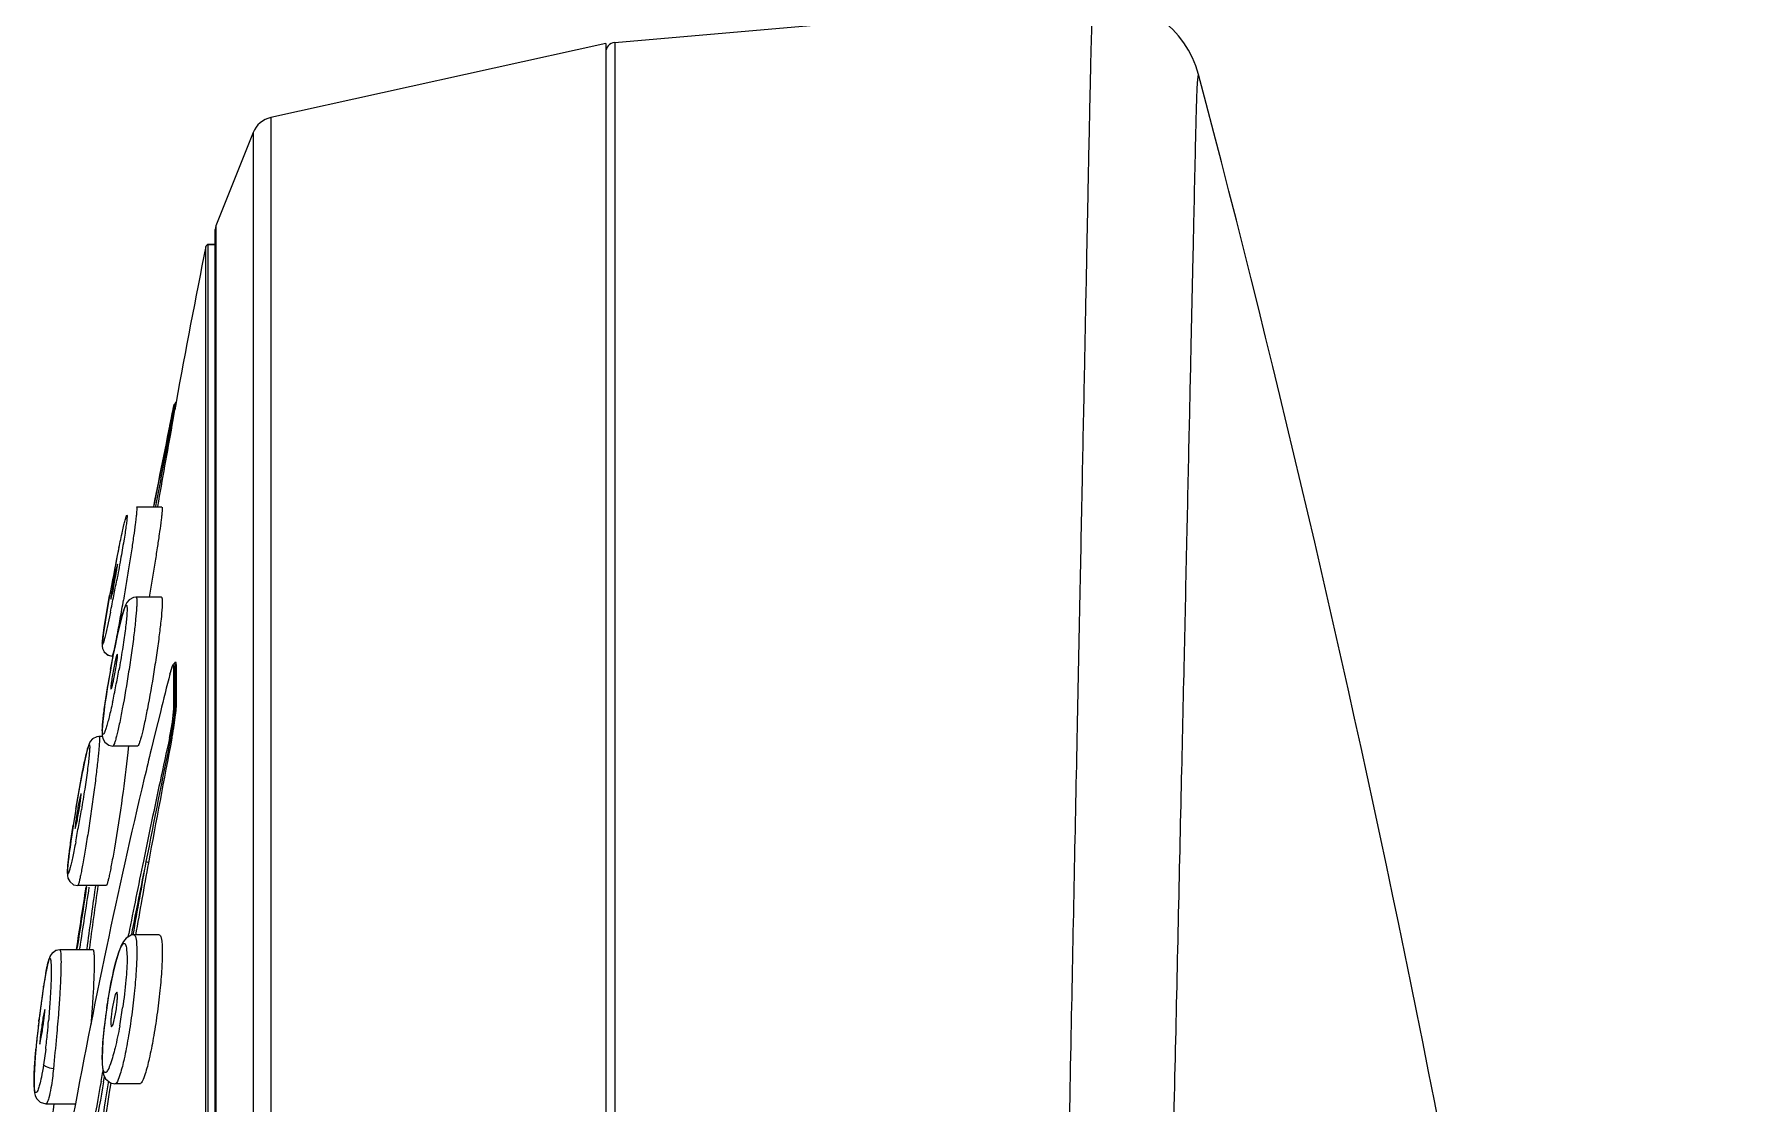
# Model space of a CAD drawing. Header units: millimetres. Extents: x 2652 to 2862, y 294 to 591.
# Drawn here: x 2809.21 to 2834.89, y 523.73 to 539.89 of the extents above; entities that cross this region are included whole.
import ezdxf

# ---------------------------------------------------------------- set-up
doc = ezdxf.new("R2010")
doc.units = ezdxf.units.MM
doc.header["$LTSCALE"] = 0.1
doc.layers.add('02___PRT_ALL_AXES', color=7, linetype='Continuous')
doc.layers.add('06___PRT_ALL_SURFS', color=7, linetype='Continuous')

msp = doc.modelspace()

# ---------------------------------------------------------------- linework, layer by layer
at = {"color": 7, "linetype": 'Continuous'}
for p, q in [((2817.9776, 539.7648), (2825.2109, 540.3938)), ((2817.8406, 539.7529), (2812.7841, 538.6333)), ((2817.8406, 539.7529), (2817.8406, 464.9827)), ((2817.9776, 539.7648), (2817.9776, 466.314)), ((2812.7841, 538.6333), (2812.7841, 466.2476)), ((2812.517, 538.4064), (2811.9529, 536.9961)), ((2812.517, 538.4064), (2812.517, 466.4744)), ((2811.9529, 536.9961), (2811.9421, 536.9404)), ((2811.9529, 536.9961), (2811.9529, 467.8847)), ((2811.8406, 468.1654), (2811.8406, 536.7154)), ((2811.8406, 536.7154), (2811.9421, 536.7154)), ((2811.9421, 467.9404), (2811.9421, 536.9404)), ((2811.8038, 468.23), (2811.8038, 536.6852)), ((2811.3109, 534.2301), (2811.3203, 534.2796)), ((2811.3367, 534.3036), (2811.3174, 534.1985)), ((2811.3203, 534.2796), (2811.3367, 534.3036)), ((2811.3203, 534.2796), (2811.3203, 534.2855)), ((2811.3533, 534.3283), (2811.3338, 534.216)), ((2811.3367, 534.3036), (2811.3367, 534.3088)), ((2811.3533, 534.3283), (2811.3533, 534.3327)), ((2811.261, 533.9836), (2811.2844, 534.0985)), ((2811.261, 533.9836), (2811.2765, 533.9841)), ((2811.2967, 534.0896), (2811.2765, 533.9841)), ((2811.2765, 533.9841), (2811.2898, 533.9847)), ((2811.3021, 534.0398), (2811.2922, 533.9854)), ((2811.3128, 534.0991), (2811.3021, 534.0398)), ((2810.4924, 532.1408), (2810.4573, 531.9686)), ((2810.4573, 531.9686), (2810.4177, 531.7666)), ((2810.4691, 531.8853), (2810.4368, 531.7541)), ((2810.3799, 531.5671), (2810.3452, 531.3768)), ((2810.4177, 531.7666), (2810.3799, 531.5671)), ((2810.2705, 530.9321), (2810.3518, 531.4131)), ((2810.3452, 531.3768), (2810.3145, 531.202)), ((2810.3701, 531.3603), (2810.4023, 531.4916)), ((2810.9518, 531.4187), (2810.9465, 531.388)), ((2810.3145, 531.202), (2810.2886, 531.0472)), ((2810.3636, 531.1627), (2810.3142, 530.9328)), ((2810.2523, 530.8051), (2810.2705, 530.9321)), ((2810.2679, 530.916), (2810.2596, 530.8598)), ((2810.3646, 530.2957), (2810.46, 530.7785)), ((2810.4232, 530.6084), (2810.3913, 530.4978)), ((2810.3813, 530.3883), (2810.3574, 530.2572)), ((2810.4065, 530.5205), (2810.3813, 530.3883)), ((2811.3203, 530.3198), (2811.3261, 530.3318)), ((2811.3203, 529.7082), (2811.3203, 530.3198)), ((2811.3261, 530.3318), (2811.3367, 530.3408)), ((2811.3367, 530.3408), (2811.3367, 529.7286)), ((2811.3526, 530.386), (2811.3533, 530.3624)), ((2811.3533, 530.3624), (2811.3533, 529.7498)), ((2810.3352, 530.1291), (2810.315, 530.006)), ((2810.3574, 530.2572), (2810.3352, 530.1291)), ((2811.261, 530.2277), (2811.2614, 530.2303)), ((2811.2732, 530.2744), (2811.2614, 530.2303)), ((2811.117, 529.6537), (2811.0399, 529.3402)), ((2811.3004, 529.5024), (2811.3203, 529.7082)), ((2811.3203, 529.7082), (2811.3367, 529.7286)), ((2811.3367, 529.7286), (2811.3204, 529.5343)), ((2811.3533, 529.7498), (2811.3461, 529.6261)), ((2811.0399, 529.3402), (2810.9788, 529.0888)), ((2811.2565, 529.2669), (2811.261, 529.2875)), ((2811.261, 529.2875), (2811.2765, 529.2731)), ((2811.2765, 529.2731), (2811.2899, 529.2633)), ((2810.635, 529.1485), (2810.6256, 529.0407)), ((2809.8402, 528.188), (2809.926, 528.6707)), ((2809.8473, 528.2313), (2809.8285, 528.1178)), ((2809.9189, 528.4207), (2809.8871, 528.2894)), ((2809.832, 527.8957), (2809.8638, 528.0269)), ((2809.7942, 527.9003), (2809.779, 527.7986)), ((2810.0033, 527.0124), (2810.0067, 527.0341)), ((2810.1371, 527.0336), (2810.132, 526.9974)), ((2810.631, 526.2585), (2810.6396, 526.302)), ((2810.6767, 526.2829), (2810.6791, 526.2949)), ((2809.8573, 526.0627), (2809.8628, 526.0989)), ((2809.8945, 526.0625), (2809.8991, 526.0929)), ((2810.442, 525.8652), (2810.4921, 526.029)), ((2810.6083, 526.0706), (2810.6149, 525.9472)), ((2809.353, 525.5028), (2809.3544, 525.5122)), ((2809.3544, 525.5122), (2809.3566, 525.5261)), ((2809.3545, 525.5132), (2809.3544, 525.5122)), ((2809.3734, 525.63), (2809.3545, 525.5132)), ((2809.3767, 525.6491), (2809.3751, 525.6399)), ((2810.4581, 525.4247), (2810.4368, 525.3895)), ((2809.3723, 525.1607), (2809.3446, 525.0294)), ((2810.3079, 525.1904), (2810.2838, 525.0139)), ((2810.3366, 525.3711), (2810.3079, 525.1904)), ((2810.4368, 525.3895), (2810.398, 525.2279)), ((2809.2767, 524.9314), (2809.262, 524.8008)), ((2809.2824, 524.9785), (2809.284, 524.9923)), ((2809.284, 524.9923), (2809.2873, 525.0191)), ((2810.381, 524.8997), (2810.4023, 524.9349)), ((2810.4023, 524.9349), (2810.4409, 525.0952)), ((2809.2967, 524.6357), (2809.3244, 524.7669)), ((2809.3863, 524.5628), (2809.3544, 524.327)), ((2810.2221, 524.0765), (2810.2488, 524.2253)), ((2810.2611, 524.0681), (2810.2746, 524.1434)), ((2810.3321, 524.0766), (2810.3285, 524.0538))]:
    msp.add_line(p, q, dxfattribs=at)
for points in [[(2810.7507, 531.389), (2810.7137, 531.3845), (2810.6477, 531.3501), (2810.6121, 531.3078), (2810.5925, 531.2702), (2810.576, 531.2283), (2810.5591, 531.1771), (2810.5407, 531.114), (2810.5206, 531.0387), (2810.4992, 530.9519), (2810.4768, 530.8556), (2810.4608, 530.7835)], [(2810.2886, 531.0472), (2810.2776, 530.9785), (2810.2679, 530.916)], [(2810.2596, 530.8598), (2810.2527, 530.8102), (2810.2471, 530.7667), (2810.2429, 530.7294), (2810.2401, 530.6986), (2810.2386, 530.6733), (2810.2388, 530.6491), (2810.2437, 530.6148), (2810.2679, 530.5617)], [(2810.2653, 530.5654), (2810.3159, 530.518), (2810.3912, 530.4978)], [(2810.2679, 530.5617), (2810.3273, 530.5121), (2810.3912, 530.4978)], [(2810.4608, 530.7835), (2810.4329, 530.6516), (2810.4065, 530.5205)], [(2811.3255, 530.3858), (2811.323, 530.3841), (2811.3073, 530.366), (2811.2967, 530.3445), (2811.2856, 530.3145), (2811.2732, 530.2744)], [(2811.3291, 530.3865), (2811.3315, 530.3911), (2811.3274, 530.3871), (2811.3255, 530.3858)], [(2810.315, 530.006), (2810.2969, 529.8895), (2810.2811, 529.7811), (2810.2678, 529.6819), (2810.2569, 529.5928)], [(2810.2569, 529.5928), (2810.2486, 529.5144), (2810.2428, 529.4467), (2810.2394, 529.3887), (2810.2385, 529.3396), (2810.2407, 529.2983), (2810.2487, 529.2563), (2810.2764, 529.2006), (2810.3388, 529.1516), (2810.3998, 529.139)], [(2810.1921, 529.2832), (2810.1591, 529.2796), (2810.0947, 529.248), (2810.0591, 529.2067), (2810.0433, 529.1751), (2810.0321, 529.1443), (2810.0212, 529.1081), (2810.0095, 529.0641), (2809.9965, 529.0106), (2809.9822, 528.9478), (2809.9669, 528.8763), (2809.9506, 528.7973), (2809.9339, 528.7129), (2809.9264, 528.6739)], [(2809.9264, 528.6739), (2809.9078, 528.5751), (2809.8872, 528.4615)], [(2809.8872, 528.4615), (2809.8669, 528.3463), (2809.8473, 528.2313)], [(2809.8285, 528.1178), (2809.8108, 528.0071), (2809.7942, 527.9003)], [(2809.779, 527.7986), (2809.7653, 527.703), (2809.7531, 527.6143), (2809.7425, 527.533), (2809.7335, 527.4597)], [(2809.7335, 527.4597), (2809.7262, 527.3946), (2809.7205, 527.3379), (2809.7164, 527.2888), (2809.714, 527.2471), (2809.7133, 527.213), (2809.7146, 527.1829), (2809.7215, 527.1458), (2809.7487, 527.0922), (2809.8082, 527.0459), (2809.8689, 527.0332)], [(2810.7185, 526.2872), (2810.676, 526.2817), (2810.6016, 526.2407), (2810.5584, 526.1884), (2810.5273, 526.13), (2810.4982, 526.0575)], [(2809.4567, 525.9734), (2809.4433, 525.9439), (2809.4326, 525.9125), (2809.4218, 525.8734), (2809.4097, 525.8218), (2809.3951, 525.7507), (2809.3734, 525.63)], [(2809.5983, 526.062), (2809.5453, 526.0526), (2809.4826, 526.0103), (2809.4557, 525.9716), (2809.4419, 525.9403), (2809.4309, 525.9069), (2809.4196, 525.8649), (2809.4069, 525.809), (2809.3918, 525.733)], [(2809.5983, 526.062), (2809.541, 526.051), (2809.4818, 526.0094)], [(2810.4983, 526.0578), (2810.4844, 526.0172), (2810.4441, 525.8802)], [(2810.4441, 525.8802), (2810.4055, 525.7224), (2810.3693, 525.5504), (2810.3366, 525.3711)], [(2809.3545, 525.5133), (2809.3332, 525.3688), (2809.3123, 525.2171)], [(2809.3123, 525.2171), (2809.2934, 525.07), (2809.2767, 524.9314)], [(2810.2838, 525.0139), (2810.2646, 524.8463), (2810.2507, 524.6914), (2810.2419, 524.5514)], [(2809.262, 524.8008), (2809.2491, 524.677), (2809.2378, 524.5592)], [(2809.2378, 524.5592), (2809.2284, 524.4482), (2809.2208, 524.3457), (2809.2152, 524.253), (2809.2116, 524.1707), (2809.2099, 524.0992)], [(2810.2419, 524.5514), (2810.2385, 524.4293), (2810.2404, 524.3284), (2810.2474, 524.2478), (2810.2611, 524.1809), (2810.2913, 524.1143)], [(2810.2913, 524.1143), (2810.3629, 524.0524), (2810.4319, 524.0372)], [(2809.2099, 524.0992), (2809.2098, 524.0383), (2809.2113, 523.9867), (2809.2143, 523.9424), (2809.2194, 523.9026), (2809.2283, 523.8628), (2809.2482, 523.8162), (2809.3007, 523.7603), (2809.3874, 523.7344)]]:
    msp.add_lwpolyline(points, dxfattribs=at)
for centre, radius, start, end in [((2825.3408, 538.8995), 1.5, 14.78774, 94.96974), ((2817.9906, 539.6154), 0.15, 94.96974, 180), ((2588.6847, 476.4249), 246.2636, 1.257201, 14.78807), ((2812.8652, 538.2671), 0.375, 102.48547, 158.19859), ((2811.8406, 536.6779), 0.0375, 90, 168.76266), ((2984.1631, 502.4404), 175.7283, 168.762662, 169.543171), ((2772.9142, 541.8796), 39.1512, 348.53645, 348.73297), ((2757.9663, 544.2787), 54.295, 349.1836, 349.30063), ((2752.3333, 544.7576), 59.9349, 349.756331, 349.869908), ((2811.357, 534.2779), 0.0375, 145.54784, 168.30806), ((2811.3164, 534.341), 0.0375, 302.78762, 349.54317), ((2962.9662, 503.0135), 154.8341, 168.461822, 168.919186), ((2972.1656, 502.9498), 163.8549, 169.082167, 169.515793), ((2982.8163, 502.8246), 174.3316, 169.703356, 170.112526), ((2838.2311, 526.4042), 28.3256, 168.32011, 169.3162), ((2839.8977, 526.0822), 30.023, 169.3019, 169.77229), ((2803.6553, 532.8895), 6.8903, 348.29452, 349.11758), ((2780.589, 537.2869), 30.3981, 348.85058, 349.30134), ((2817.1706, 530.3586), 6.8768, 168.29233, 169.12466), ((2785.1666, 536.3836), 25.7322, 348.29367, 348.8531), ((2777.2335, 537.0359), 33.8097, 349.81993, 350.30833), ((2790.0995, 534.7269), 20.7382, 349.07183, 349.8165), ((2825.1407, 527.6308), 15.0145, 169.77647, 170.71604), ((2813.8077, 529.6619), 3.4581, 167.75597, 169.40975), ((2795.5778, 532.9732), 15.1536, 348.87479, 349.78062), ((2812.2403, 529.9958), 1.0061, 162.49744, 164.31615), ((2797.7942, 532.5361), 12.8945, 347.76068, 348.87989), ((2807.0296, 530.8665), 3.4601, 347.75676, 349.39743), ((2911.4311, 504.7977), 103.3477, 165.755331, 166.083437), ((2812.7832, 529.8427), 1.5701, 164.2937, 165.8057), ((2807.8461, 529.9884), 3.5038, 351.28499, 352.55275), ((2807.3887, 530.0272), 3.9779, 351.78138, 352.9812), ((2808.2828, 529.9189), 3.0773, 352.94933, 354.54009), ((2960.2913, 498.4179), 152.1757, 168.301559, 169.022675), ((2983.0795, 495.8958), 174.9972, 169.009153, 169.636902), ((2942.6927, 500.3715), 134.575, 167.601157, 167.890694), ((2808.1448, 529.9697), 3.1901, 347.65171, 351.57616), ((2808.1737, 529.9121), 3.1679, 348.3628, 348.55938), ((2807.6712, 530.0117), 3.6802, 348.59108, 351.33833), ((2807.7415, 529.9486), 3.6169, 349.01614, 349.18042), ((2807.6268, 529.9705), 3.7337, 349.18043, 349.35227), ((2807.1418, 530.0599), 4.2268, 349.37613, 351.82158), ((2911.1626, 504.8635), 103.0712, 166.406352, 166.65515), ((2910.8009, 504.948), 102.6997, 166.654467, 168.114544), ((2942.6136, 500.3884), 134.4941, 167.89067, 168.412605), ((2814.8571, 527.3416), 5.0596, 169.2024, 170.32881), ((2831.6431, 524.5683), 22.1013, 170.57362, 171.2099), ((2804.8908, 528.9753), 5.0626, 349.20353, 350.31888), ((2787.9571, 531.8225), 22.2683, 349.9627, 350.57709), ((2791.295, 531.2306), 18.8783, 349.20491, 349.96614), ((2942.5057, 500.4106), 134.3839, 168.41261, 168.891509), ((2942.5124, 500.3962), 134.3531, 168.40715, 168.885773), ((2958.5121, 500.4276), 150.0552, 169.646664, 170.075389), ((2958.5179, 500.4134), 150.0236, 169.646665, 170.070422), ((2962.9181, 503.0221), 154.7853, 171.083753, 171.425881), ((2962.9178, 503.0267), 154.7475, 171.085287, 171.42773), ((2981.5869, 503.0285), 173.1222, 172.041769, 172.349922), ((2981.5874, 503.033), 173.0852, 172.029506, 172.351451), ((2910.2174, 505.071), 102.1034, 168.114618, 169.660618), ((2814.8645, 524.7012), 5.569, 169.56048, 170.18989), ((2821.0225, 523.7139), 11.8058, 171.28424, 171.8674), ((2817.5014, 524.2557), 8.2433, 170.48085, 171.13481), ((2815.8709, 524.5267), 6.5905, 170.18526, 170.46006), ((2827.4318, 522.8169), 18.2776, 172.5328, 172.81041), ((2826.92, 522.884), 17.7615, 172.37568, 172.53278), ((2825.4193, 523.0862), 16.2473, 171.97374, 172.38052), ((2823.5949, 523.3423), 14.4049, 171.85169, 171.96902), ((2818.1365, 524.0325), 7.9128, 171.6669, 173.34727), ((2812.5276, 524.8482), 2.1632, 169.89171, 172.62477), ((2808.3125, 525.4762), 2.1622, 349.84979, 352.58366), ((2802.6853, 526.3378), 7.9468, 349.67474, 351.6589), ((2825.7863, 523.0091), 16.621, 173.42074, 173.70725), ((2826.6745, 522.907), 17.515, 173.20793, 173.42174), ((2827.4817, 522.8103), 18.3281, 172.8095, 173.07804), ((2815.0138, 524.0886), 5.7467, 170.57708, 171.56413), ((2795.7462, 526.1411), 13.7315, 354.41834, 355.18714), ((2817.5031, 524.1079), 7.275, 173.3595, 173.64866), ((2822.3945, 523.3719), 13.2099, 173.65877, 174.83485), ((2803.6547, 525.7078), 5.7472, 350.57784, 351.55435), ((2797.7122, 525.9483), 11.756, 353.23174, 354.4214), ((2942.242, 500.4603), 134.1156, 169.858018, 170.178298), ((2958.2517, 500.4578), 149.7537, 170.936827, 171.57564), ((2942.2486, 500.446), 134.0847, 169.853072, 170.172466), ((2958.2749, 500.4674), 149.8148, 170.941838, 171.224767)]:
    msp.add_arc(centre, radius, start, end, dxfattribs=at)
for points, knots in [([(2825.2109, 540.3938), (2825.2082, 540.3935), (2825.2073, 540.379), (2825.1989, 540.3613), (2825.195, 540.3222), (2825.1864, 540.2463), (2825.18, 540.1127), (2825.1722, 539.9113), (2825.1651, 539.6524), (2825.1575, 539.3371), (2825.1493, 538.9657), (2825.1367, 538.36), (2825.1185, 537.4673), (2825.0937, 536.2377), (2825.065, 534.8023), (2825.0326, 533.1699), (2824.9963, 531.3506), (2824.9402, 528.5839), (2824.8631, 524.7502), (2824.7647, 519.7666), (2824.6578, 514.3619), (2824.5511, 508.6673), (2824.444, 502.8218), (2824.3468, 496.9681), (2824.2366, 489.556), (2824.1504, 481.2928), (2824.1661, 474.9501), (2824.2333, 472.1323)], [0, 0, 0, 0, 0.0001206, 0.000457, 0.0009994, 0.0017487, 0.0038727, 0.0068322, 0.010625, 0.0152466, 0.0206904, 0.0269486, 0.0418702, 0.0599212, 0.080992, 0.1049545, 0.1316627, 0.1609531, 0.2265502, 0.3001539, 0.3799781, 0.4640832, 0.5504221, 0.6368789, 0.7213363, 0.876149, 1, 1, 1, 1]), ([(2826.7912, 539.2823), (2826.7896, 539.2837), (2826.7835, 539.2693), (2826.7765, 539.2412), (2826.7679, 539.1434), (2826.762, 539.003), (2826.7552, 538.7978), (2826.7487, 538.542), (2826.7382, 538.0906), (2826.7232, 537.3933), (2826.7014, 536.3977), (2826.675, 535.1954), (2826.6442, 533.7927), (2826.6094, 532.1979), (2826.5702, 530.4206), (2826.5095, 527.7185), (2826.4258, 523.9749), (2826.3179, 519.1094), (2826.1991, 513.8339), (2826.078, 508.2763), (2825.9518, 502.5711), (2825.8301, 496.8549), (2825.6743, 489.5961), (2825.5359, 482.752), (2825.3778, 476.4756), (2825.2866, 473.6591), (2825.2257, 472.3487)], [0, 0, 0, 0, 0.000093, 0.0004155, 0.0017695, 0.0039786, 0.0070037, 0.0108428, 0.015493, 0.0272112, 0.0421082, 0.0601045, 0.0811002, 0.1049727, 0.1315782, 0.1607519, 0.2260753, 0.2993566, 0.3788103, 0.4625092, 0.5484309, 0.6345041, 0.7186853, 0.8737462, 0.9412235, 1, 1, 1, 1]), ([(2811.3367, 534.3036), (2811.3425, 534.3073), (2811.3518, 534.3142), (2811.3501, 534.3242), (2811.3491, 534.3265)], [0, 0, 0, 0, 0.7310836, 1, 1, 1, 1]), ([(2810.4921, 532.1386), (2810.5091, 532.2204), (2810.5333, 532.334), (2810.5653, 532.4717), (2810.5814, 532.5371), (2810.5929, 532.5778), (2810.5989, 532.5992), (2810.6052, 532.6142), (2810.6074, 532.623), (2810.6137, 532.6279), (2810.6149, 532.6181), (2810.615, 532.6085), (2810.6141, 532.5894), (2810.6119, 532.5655), (2810.6069, 532.5204), (2810.5975, 532.4503), (2810.5826, 532.3504), (2810.5558, 532.183), (2810.5147, 531.9452), (2810.4784, 531.7476), (2810.4587, 531.6437)], [0, 0, 0, 0, 0.1671723, 0.2323627, 0.2827077, 0.3018536, 0.3168025, 0.3274397, 0.333715, 0.3360388, 0.3394797, 0.3471542, 0.359215, 0.3755897, 0.3961761, 0.4494316, 0.5173954, 0.5981456, 0.7885219, 1, 1, 1, 1]), ([(2810.7593, 532.7478), (2810.7619, 532.7478), (2810.7616, 532.7327), (2810.7623, 532.7154), (2810.7589, 532.6764), (2810.7543, 532.6275), (2810.7469, 532.564), (2810.7335, 532.4564), (2810.7115, 532.2968), (2810.68, 532.0821), (2810.6432, 531.8443), (2810.6031, 531.5957), (2810.575, 531.4279), (2810.5607, 531.3442)], [0, 0, 0, 0, 0.0054844, 0.0210386, 0.0467678, 0.0823511, 0.127357, 0.1811187, 0.3119224, 0.4676708, 0.640163, 0.8205674, 1, 1, 1, 1]), ([(2811.1432, 532.7478), (2811.1457, 532.7478), (2811.1458, 532.7339), (2811.1463, 532.7178), (2811.1434, 532.6817), (2811.139, 532.6363), (2811.1322, 532.5772), (2811.1194, 532.4769), (2811.0985, 532.3274), (2811.0682, 532.1253), (2811.0327, 531.8997), (2810.9935, 531.6615), (2810.9659, 531.4998), (2810.9518, 531.4187)], [0, 0, 0, 0, 0.0053994, 0.0206085, 0.045766, 0.0806358, 0.124789, 0.177633, 0.306683, 0.4612694, 0.6338605, 0.8162622, 1, 1, 1, 1]), ([(2810.4217, 531.5886), (2810.4287, 531.6251), (2810.4387, 531.6786), (2810.4507, 531.7473), (2810.4584, 531.7926), (2810.4636, 531.829), (2810.4689, 531.8596), (2810.4681, 531.8725), (2810.4711, 531.8853), (2810.4691, 531.8853)], [0, 0, 0, 0, 0.3703084, 0.5428951, 0.6967693, 0.8247374, 0.9206675, 0.9799121, 1, 1, 1, 1]), ([(2810.4173, 531.6561), (2810.4103, 531.6197), (2810.4003, 531.5663), (2810.3884, 531.4978), (2810.3807, 531.4527), (2810.3755, 531.4164), (2810.3703, 531.3859), (2810.3711, 531.373), (2810.3681, 531.3603), (2810.3701, 531.3603)], [0, 0, 0, 0, 0.3706299, 0.5432198, 0.6970368, 0.8249111, 0.9207524, 0.9799308, 1, 1, 1, 1]), ([(2810.7507, 531.389), (2810.7547, 531.389), (2810.7605, 531.3714), (2810.7617, 531.3454), (2810.7624, 531.2956), (2810.7574, 531.1985), (2810.7434, 531.0371), (2810.717, 530.8085), (2810.6816, 530.543), (2810.6258, 530.1695), (2810.578, 529.887), (2810.543, 529.7015)], [0, 0, 0, 0, 0.0069973, 0.0241999, 0.0522877, 0.0909643, 0.1972681, 0.335638, 0.4962615, 0.6680527, 1, 1, 1, 1]), ([(2811.1344, 531.389), (2811.1384, 531.389), (2811.1446, 531.3715), (2811.1457, 531.3454), (2811.1465, 531.2957), (2811.1413, 531.1985), (2811.1269, 531.0372), (2811.0998, 530.8087), (2811.0633, 530.5432), (2811.0058, 530.1695), (2810.9565, 529.887), (2810.9205, 529.7015)], [0, 0, 0, 0, 0.007059, 0.0242451, 0.0522994, 0.0909506, 0.1971852, 0.3354744, 0.4960709, 0.6679407, 1, 1, 1, 1]), ([(2810.46, 530.7785), (2810.4779, 530.8603), (2810.5038, 530.9739), (2810.5403, 531.1111), (2810.5598, 531.1765), (2810.5743, 531.2171), (2810.5829, 531.2387), (2810.591, 531.254), (2810.5967, 531.2636), (2810.605, 531.2679), (2810.6106, 531.26), (2810.6127, 531.2487), (2810.6147, 531.2306), (2810.6151, 531.2065), (2810.6141, 531.1619), (2810.6092, 531.0919), (2810.5992, 530.9922), (2810.5847, 530.8737), (2810.5661, 530.7399), (2810.5358, 530.5416), (2810.5098, 530.3886), (2810.491, 530.2847)], [0, 0, 0, 0, 0.1667384, 0.2320771, 0.2829201, 0.3024787, 0.3179734, 0.3293352, 0.3366323, 0.3406248, 0.3448744, 0.3526218, 0.3645013, 0.3805735, 0.4007912, 0.4532275, 0.5203747, 0.6003801, 0.6909339, 0.7895301, 1, 1, 1, 1]), ([(2810.3142, 530.9328), (2810.3071, 530.9012), (2810.2941, 530.8447), (2810.276, 530.77), (2810.2626, 530.7224), (2810.2543, 530.6939), (2810.2491, 530.6837), (2810.2468, 530.6746), (2810.2405, 530.6759), (2810.2417, 530.6852), (2810.2401, 530.7044), (2810.2456, 530.7471), (2810.2494, 530.783), (2810.2523, 530.8051)], [0, 0, 0, 0, 0.2432278, 0.4360007, 0.5733232, 0.6200594, 0.6517029, 0.6683973, 0.6746756, 0.6916153, 0.723591, 0.8327486, 1, 1, 1, 1]), ([(2810.4085, 530.2974), (2810.4016, 530.2611), (2810.3897, 530.1928), (2810.3776, 530.1107), (2810.3716, 530.0573), (2810.3693, 530.0275), (2810.3693, 530.0133), (2810.3702, 530.0015), (2810.3724, 530.0015)], [0, 0, 0, 0, 0.3706404, 0.6967199, 0.8241482, 0.9194405, 0.9783273, 1, 1, 1, 1]), ([(2810.4668, 530.5265), (2810.4631, 530.5265), (2810.4587, 530.5095), (2810.4497, 530.4878), (2810.4396, 530.4447), (2810.4322, 530.4133), (2810.4282, 530.3953)], [0, 0, 0, 0, 0.0794121, 0.2821101, 0.596756, 1, 1, 1, 1]), ([(2810.4305, 530.2299), (2810.4374, 530.2663), (2810.4494, 530.3347), (2810.4615, 530.417), (2810.4676, 530.4705), (2810.4699, 530.5005), (2810.4698, 530.5147), (2810.4689, 530.5265), (2810.4668, 530.5265)], [0, 0, 0, 0, 0.3703927, 0.6965243, 0.8240279, 0.9193889, 0.9783207, 1, 1, 1, 1]), ([(2811.3203, 530.3198), (2811.3203, 530.3266), (2811.3202, 530.3382), (2811.3181, 530.3512), (2811.316, 530.3614), (2811.3076, 530.3619), (2811.3025, 530.3528), (2811.2918, 530.3333), (2811.2855, 530.3132), (2811.2808, 530.2984)], [0, 0, 0, 0, 0.1730589, 0.292767, 0.3606017, 0.4006933, 0.474259, 0.5989418, 1, 1, 1, 1]), ([(2811.3255, 530.3858), (2811.3268, 530.3867), (2811.335, 530.3853), (2811.3348, 530.3642), (2811.3367, 530.351), (2811.3367, 530.3408)], [0, 0, 0, 0, 0.0961803, 0.3949494, 1, 1, 1, 1]), ([(2811.3291, 530.3896), (2811.3325, 530.3981), (2811.3471, 530.4276), (2811.3519, 530.395), (2811.3526, 530.386)], [0, 0, 0, 0, 0.5007, 1, 1, 1, 1]), ([(2810.3956, 529.8026), (2810.387, 529.7631), (2810.3703, 529.6883), (2810.3453, 529.5837), (2810.3219, 529.4936), (2810.3015, 529.4221), (2810.2824, 529.3654), (2810.2703, 529.3365), (2810.2548, 529.309), (2810.2436, 529.3241), (2810.2428, 529.3376), (2810.2401, 529.3652), (2810.2416, 529.4117), (2810.246, 529.4822), (2810.2547, 529.5703), (2810.2669, 529.6742), (2810.2888, 529.8371), (2810.3084, 529.9648), (2810.3229, 530.0531)], [0, 0, 0, 0, 0.0962842, 0.1826357, 0.2568386, 0.3173162, 0.3627808, 0.3923658, 0.4061252, 0.4155878, 0.4257462, 0.4399882, 0.4806808, 0.5371355, 0.6080647, 0.6918864, 0.7866153, 1, 1, 1, 1]), ([(2810.3724, 530.0015), (2810.376, 530.0016), (2810.3805, 530.0185), (2810.3894, 530.0402), (2810.3996, 530.0834), (2810.407, 530.1147), (2810.4109, 530.1328)], [0, 0, 0, 0, 0.079382, 0.2820621, 0.5967259, 1, 1, 1, 1]), ([(2810.543, 529.7015), (2810.5284, 529.624), (2810.5067, 529.5141), (2810.4767, 529.3774), (2810.4572, 529.2957), (2810.44, 529.2313), (2810.4248, 529.1823), (2810.4137, 529.1555), (2810.4044, 529.139), (2810.3998, 529.139)], [0, 0, 0, 0, 0.4055777, 0.5758646, 0.7201618, 0.8361383, 0.9218855, 0.9762041, 1, 1, 1, 1]), ([(2810.9205, 529.7015), (2810.9054, 529.624), (2810.8831, 529.5141), (2810.8522, 529.3775), (2810.8321, 529.2958), (2810.8144, 529.2313), (2810.7987, 529.1823), (2810.7873, 529.1554), (2810.7777, 529.139), (2810.773, 529.139)], [0, 0, 0, 0, 0.4051286, 0.5752402, 0.7194919, 0.8355024, 0.9213816, 0.9758523, 1, 1, 1, 1]), ([(2810.1921, 529.2832), (2810.1957, 529.2832), (2810.1972, 529.2639), (2810.1984, 529.2403), (2810.1962, 529.1895), (2810.1918, 529.1255), (2810.1845, 529.0429), (2810.1706, 528.9049), (2810.1472, 528.7035), (2810.1131, 528.4384), (2810.0737, 528.1548), (2810.0317, 527.8718), (2810.002, 527.6855), (2809.9872, 527.5957)], [0, 0, 0, 0, 0.0062444, 0.023343, 0.0514582, 0.0901946, 0.1388714, 0.1966124, 0.3350584, 0.4957795, 0.6677335, 0.8395452, 1, 1, 1, 1]), ([(2809.926, 528.6707), (2809.9416, 528.7525), (2809.9642, 528.8661), (2809.995, 529.0037), (2810.011, 529.069), (2810.0227, 529.1097), (2810.0292, 529.1311), (2810.0358, 529.1462), (2810.039, 529.1554), (2810.046, 529.16), (2810.049, 529.151), (2810.0498, 529.1407), (2810.0504, 529.1222), (2810.0496, 529.0982), (2810.0469, 529.0535), (2810.0405, 528.9836), (2810.0293, 528.884), (2810.008, 528.7167), (2809.9737, 528.4787), (2809.9423, 528.2808), (2809.925, 528.1768)], [0, 0, 0, 0, 0.1671329, 0.2323205, 0.2827373, 0.3019662, 0.317042, 0.327868, 0.3344376, 0.337326, 0.3409901, 0.3486486, 0.3606097, 0.3768416, 0.3972601, 0.4501526, 0.5177777, 0.5982646, 0.7884191, 1, 1, 1, 1]), ([(2810.6256, 529.0407), (2810.6035, 528.8156), (2810.5395, 528.3332), (2810.4664, 527.8523), (2810.4225, 527.5957)], [0, 0, 0, 0, 0.4648751, 1, 1, 1, 1]), ([(2809.8813, 528.1239), (2809.8875, 528.1604), (2809.8986, 528.2289), (2809.9107, 528.3113), (2809.9167, 528.3646), (2809.9203, 528.395), (2809.9196, 528.4083), (2809.9209, 528.4207), (2809.9189, 528.4207)], [0, 0, 0, 0, 0.3707764, 0.6971948, 0.8248727, 0.9204484, 0.9794657, 1, 1, 1, 1]), ([(2809.8694, 528.1916), (2809.8631, 528.1551), (2809.8521, 528.0868), (2809.8401, 528.0046), (2809.8341, 527.9516), (2809.8305, 527.9213), (2809.8312, 527.9081), (2809.8299, 527.8957), (2809.832, 527.8957)], [0, 0, 0, 0, 0.3710935, 0.6974519, 0.825036, 0.9205244, 0.9794803, 1, 1, 1, 1]), ([(2809.8393, 527.6947), (2809.8317, 527.6552), (2809.8171, 527.5803), (2809.7955, 527.4755), (2809.7756, 527.3851), (2809.759, 527.3142), (2809.7431, 527.2567), (2809.7348, 527.2301), (2809.7221, 527.201), (2809.7125, 527.225), (2809.7168, 527.2521), (2809.7171, 527.3053), (2809.7245, 527.3747), (2809.7338, 527.4632), (2809.7468, 527.5669), (2809.7687, 527.7297), (2809.7877, 527.8574), (2809.8013, 527.9457)], [0, 0, 0, 0, 0.0966754, 0.1832182, 0.2573669, 0.31752, 0.362355, 0.3909389, 0.4029662, 0.4112846, 0.4358341, 0.4769957, 0.534014, 0.6055391, 0.6899679, 0.7853148, 1, 1, 1, 1]), ([(2809.9872, 527.5957), (2809.9743, 527.5182), (2809.9555, 527.4083), (2809.9299, 527.2716), (2809.9137, 527.1898), (2809.8995, 527.1259), (2809.8879, 527.076), (2809.8786, 527.0513), (2809.8729, 527.0332), (2809.8689, 527.0332)], [0, 0, 0, 0, 0.4088698, 0.5801861, 0.7250337, 0.8410319, 0.9262099, 0.9792009, 1, 1, 1, 1]), ([(2810.4225, 527.5957), (2810.4093, 527.5182), (2810.3899, 527.4083), (2810.3636, 527.2716), (2810.3469, 527.1898), (2810.3322, 527.1259), (2810.3202, 527.0761), (2810.3106, 527.0512), (2810.3047, 527.0332), (2810.3007, 527.0332)], [0, 0, 0, 0, 0.4085703, 0.5797551, 0.7245763, 0.8406031, 0.9258855, 0.9789627, 1, 1, 1, 1]), ([(2810.9, 527.3952), (2810.9089, 527.3939), (2810.9219, 527.3904), (2810.9366, 527.3807), (2810.937, 527.3753)], [0, 0, 0, 0, 0.6244676, 1, 1, 1, 1]), ([(2810.7185, 526.2872), (2810.7263, 526.2872), (2810.7434, 526.2642), (2810.757, 526.187), (2810.7658, 526.0194), (2810.7549, 525.7604), (2810.7285, 525.4358), (2810.6867, 525.0839), (2810.6348, 524.741), (2810.578, 524.4428), (2810.5346, 524.2637), (2810.511, 524.1879)], [0, 0, 0, 0, 0.0109168, 0.0329472, 0.1150527, 0.2419388, 0.4001552, 0.5725807, 0.7409845, 0.8882694, 1, 1, 1, 1]), ([(2811.1012, 526.2872), (2811.1091, 526.2872), (2811.1268, 526.2646), (2811.141, 526.187), (2811.15, 526.0197), (2811.1387, 525.7605), (2811.1116, 525.436), (2811.0686, 525.0841), (2811.0151, 524.7411), (2810.9565, 524.4427), (2810.9119, 524.2636), (2810.8875, 524.1879)], [0, 0, 0, 0, 0.0110858, 0.0331277, 0.1151554, 0.2419359, 0.4000283, 0.5723409, 0.7407542, 0.8881658, 1, 1, 1, 1]), ([(2809.3877, 525.7103), (2809.3948, 525.7487), (2809.4057, 525.8078), (2809.4253, 525.8826), (2809.4344, 525.9147), (2809.4488, 525.9391), (2809.4611, 525.9217), (2809.4623, 525.8996), (2809.4671, 525.8626), (2809.4691, 525.7903), (2809.469, 525.6701), (2809.4627, 525.4908), (2809.4502, 525.2585), (2809.4374, 525.0858), (2809.4292, 524.989)], [0, 0, 0, 0, 0.0989208, 0.1557841, 0.1859694, 0.1979112, 0.2069092, 0.2269489, 0.2580095, 0.2993535, 0.4111373, 0.5614498, 0.7540157, 1, 1, 1, 1]), ([(2809.5983, 526.062), (2809.6019, 526.062), (2809.608, 526.0482), (2809.6111, 526.0271), (2809.6149, 525.9895), (2809.6175, 525.9178), (2809.6172, 525.7981), (2809.6116, 525.6203), (2809.5998, 525.3911), (2809.5797, 525.0974), (2809.5461, 524.7162), (2809.5189, 524.43), (2809.5028, 524.2673)], [0, 0, 0, 0, 0.0060114, 0.0192482, 0.0396419, 0.0667274, 0.1398416, 0.2379485, 0.3631411, 0.5215936, 0.7279664, 1, 1, 1, 1]), ([(2810.1004, 526.062), (2810.103, 526.062), (2810.108, 526.053), (2810.1125, 526.0275), (2810.1171, 525.9699), (2810.1182, 525.88), (2810.1168, 525.7577), (2810.1118, 525.6046), (2810.103, 525.4171), (2810.089, 525.1885), (2810.0763, 525.0217), (2810.0686, 524.9298)], [0, 0, 0, 0, 0.0068913, 0.0214494, 0.0736898, 0.1542028, 0.2613608, 0.3954224, 0.5587204, 0.7566051, 1, 1, 1, 1]), ([(2810.4921, 526.029), (2810.5032, 526.0601), (2810.5191, 526.1017), (2810.546, 526.1434), (2810.5623, 526.1605), (2810.5827, 526.1589), (2810.5941, 526.1384), (2810.6029, 526.1094), (2810.6066, 526.0848), (2810.6083, 526.0706)], [0, 0, 0, 0, 0.3837411, 0.5061376, 0.5849124, 0.6398529, 0.7150308, 0.833403, 1, 1, 1, 1]), ([(2810.6149, 525.9472), (2810.6157, 525.8336), (2810.5992, 525.5785), (2810.5686, 525.3251), (2810.548, 525.185)], [0, 0, 0, 0, 0.4450399, 1, 1, 1, 1]), ([(2810.3072, 525.1792), (2810.3165, 525.2425), (2810.3531, 525.4726), (2810.3984, 525.7017), (2810.442, 525.8652)], [0, 0, 0, 0, 0.2741383, 1, 1, 1, 1]), ([(2810.4567, 525.1971), (2810.4605, 525.2267), (2810.4665, 525.2796), (2810.4704, 525.3542), (2810.4697, 525.3932), (2810.4644, 525.4247), (2810.4581, 525.4247)], [0, 0, 0, 0, 0.3886744, 0.708289, 0.9179253, 1, 1, 1, 1]), ([(2809.3396, 524.8637), (2809.3451, 524.9003), (2809.3527, 524.9541), (2809.3615, 525.0229), (2809.3669, 525.0683), (2809.3704, 525.1047), (2809.3738, 525.1351), (2809.3726, 525.1482), (2809.3744, 525.1607), (2809.3723, 525.1607)], [0, 0, 0, 0, 0.3710519, 0.543769, 0.6974959, 0.8250917, 0.9206035, 0.9796115, 1, 1, 1, 1]), ([(2809.3293, 524.9316), (2809.3238, 524.8951), (2809.3162, 524.8415), (2809.3075, 524.7729), (2809.3021, 524.7277), (2809.2986, 524.6915), (2809.2952, 524.6612), (2809.2964, 524.6481), (2809.2947, 524.6357), (2809.2967, 524.6357)], [0, 0, 0, 0, 0.3714153, 0.544131, 0.6977891, 0.8252778, 0.9206904, 0.9796285, 1, 1, 1, 1]), ([(2810.3636, 524.3387), (2810.3529, 524.3089), (2810.3378, 524.269), (2810.3119, 524.2274), (2810.2972, 524.2101), (2810.2783, 524.2062), (2810.2649, 524.2217), (2810.2564, 524.2454), (2810.249, 524.281), (2810.244, 524.3278), (2810.2399, 524.4117), (2810.2419, 524.5401), (2810.2528, 524.717), (2810.2653, 524.8448), (2810.2728, 524.9127)], [0, 0, 0, 0, 0.1085746, 0.1445006, 0.1685635, 0.1844879, 0.2027208, 0.2313075, 0.2723841, 0.3263301, 0.3927313, 0.559987, 0.7659804, 1, 1, 1, 1]), ([(2810.5034, 524.9134), (2810.4832, 524.8025), (2810.4433, 524.6093), (2810.3923, 524.4183), (2810.3636, 524.3387)], [0, 0, 0, 0, 0.5713617, 1, 1, 1, 1]), ([(2810.3823, 525.1259), (2810.3785, 525.0964), (2810.3726, 525.0438), (2810.3688, 524.9698), (2810.3695, 524.931), (2810.3748, 524.8997), (2810.381, 524.8997)], [0, 0, 0, 0, 0.3889952, 0.7084962, 0.9179333, 1, 1, 1, 1]), ([(2809.3544, 524.327), (2809.3446, 524.2635), (2809.327, 524.1618), (2809.2988, 524.0398), (2809.2776, 523.9656), (2809.2606, 523.9285), (2809.2477, 523.9036), (2809.2285, 523.9072), (2809.223, 523.9285), (2809.2133, 523.9717), (2809.2107, 524.0573), (2809.2119, 524.1875), (2809.2215, 524.3606), (2809.2318, 524.4894), (2809.2383, 524.5612)], [0, 0, 0, 0, 0.1740178, 0.2787142, 0.3417928, 0.3782973, 0.3965571, 0.4063624, 0.4228242, 0.449329, 0.5312615, 0.6497, 0.804678, 1, 1, 1, 1]), ([(2809.5028, 524.2673), (2809.4673, 524.2724), (2809.419, 524.2835), (2809.3709, 524.3054), (2809.3548, 524.3202), (2809.3544, 524.327)], [0, 0, 0, 0, 0.654189, 0.8765448, 1, 1, 1, 1]), ([(2809.5028, 524.2673), (2809.4932, 524.1705), (2809.4771, 524.0244), (2809.4402, 523.847), (2809.4166, 523.7727), (2809.3967, 523.7344), (2809.3875, 523.7344)], [0, 0, 0, 0, 0.5298428, 0.813141, 0.9498164, 1, 1, 1, 1]), ([(2810.511, 524.1879), (2810.4991, 524.1497), (2810.4819, 524.0998), (2810.4541, 524.0502), (2810.4384, 524.0372), (2810.4319, 524.0372)], [0, 0, 0, 0, 0.6900592, 0.8883417, 1, 1, 1, 1]), ([(2810.8875, 524.1879), (2810.8752, 524.1496), (2810.8576, 524.0997), (2810.8288, 524.05), (2810.8127, 524.0372), (2810.8061, 524.0372)], [0, 0, 0, 0, 0.6879139, 0.8865502, 1, 1, 1, 1])]:
    msp.add_open_spline(points, degree=3, knots=knots, dxfattribs=at)
for points in [[(2811.3367, 530.3408), (2811.3436, 530.3446), (2811.3525, 530.3538), (2811.3491, 530.3609)], [(2811.3367, 529.7286), (2811.3435, 529.7324), (2811.3525, 529.7413), (2811.3491, 529.7483)]]:
    msp.add_open_spline(points, degree=3, dxfattribs=at)
at = {"layer": '02___PRT_ALL_AXES', "color": 7, "linetype": 'Continuous'}
for p, q in [((2811.9421, 536.7154), (2811.8406, 536.7154)), ((2811.1415, 532.7478), (2810.7572, 532.7478)), ((2811.1328, 531.389), (2810.7488, 531.389)), ((2810.2436, 529.2832), (2810.1903, 529.2832)), ((2810.7745, 529.139), (2810.4017, 529.139)), ((2810.3021, 527.0332), (2809.8707, 527.0332)), ((2811.1004, 526.2872), (2810.7173, 526.2872)), ((2810.1004, 526.062), (2809.5983, 526.062)), ((2810.8069, 524.0372), (2810.4331, 524.0372)), ((2809.3875, 523.7344), (2809.838, 523.7344))]:
    msp.add_line(p, q, dxfattribs=at)
for start, end in [(168.308064, 168.87741), (171.004402, 171.352876), (172.211814, 172.740784)]:
    msp.add_arc((2965.2036, 502.4404), 157.1437, start, end, dxfattribs=at)
at = {"layer": '06___PRT_ALL_SURFS', "color": 7, "linetype": 'Continuous'}
msp.add_arc((2984.1631, 502.4404), 175.7283, 168.762662, 169.543171, dxfattribs=at)

doc.saveas('drawing.dxf')
